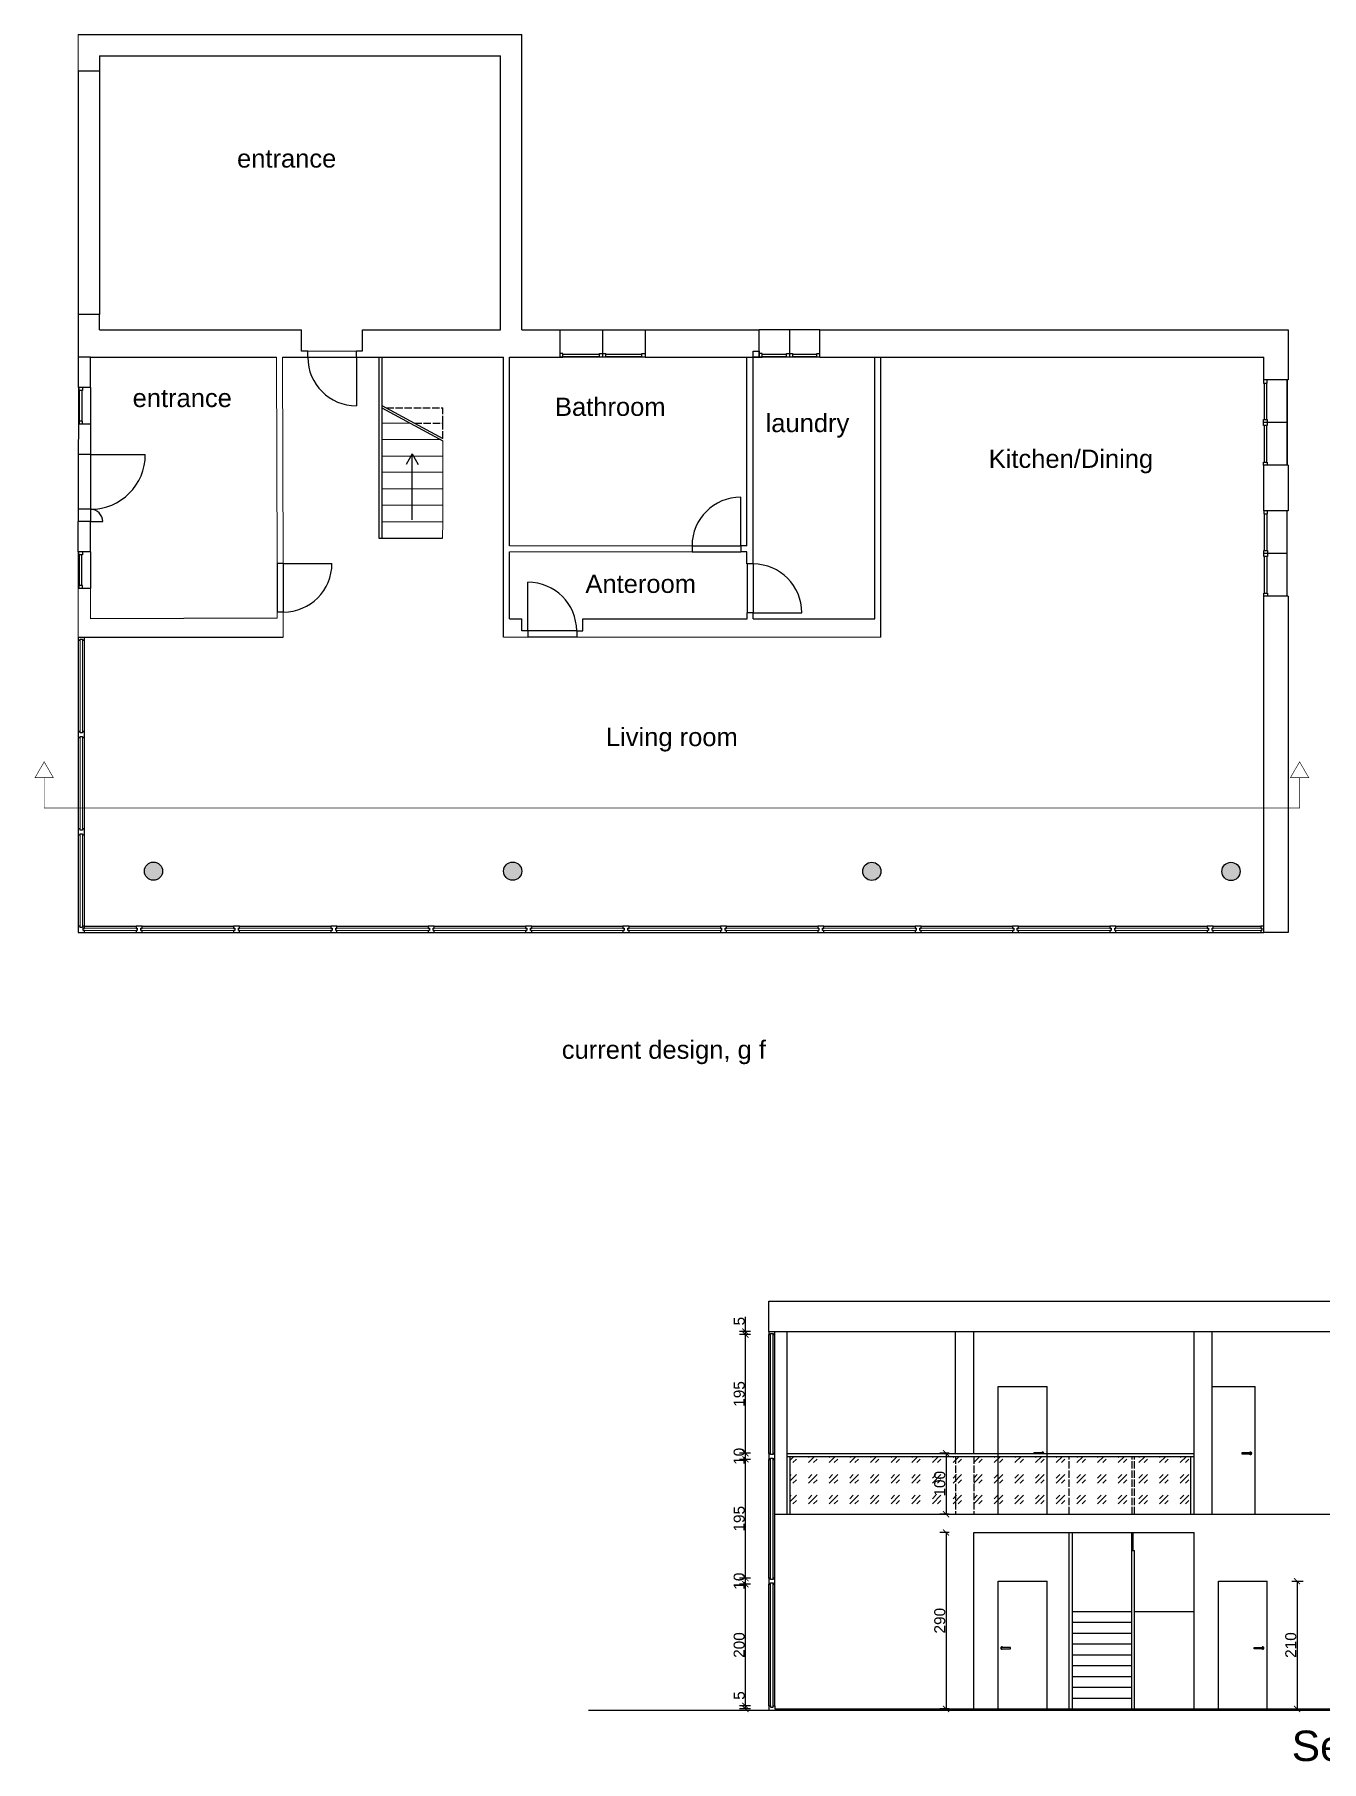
# Model space of a CAD drawing. Header units: millimetres. Extents: x 1227 to 5452, y 1361 to 9588.
# Drawn here: x 1227 to 3342, y 1361 to 4198 of the extents above; entities that cross this region are included whole.
import ezdxf

# ---------------------------------------------------------------- set-up
doc = ezdxf.new("R2010")
doc.units = ezdxf.units.MM
doc.linetypes.add('ACAD_ISO02W100', pattern=[15, 12, -3])
doc.linetypes.add('ACAD_ISO04W100', pattern=[30, 24, -3, 0, -3])
for name, color, linetype, lineweight in [('0-construction line', 1, 'Continuous', 0), ('L2_VISTA', 2, 'Continuous', 25), ('Quote', 2, 'Continuous', 9)]:
    doc.layers.add(name, color=color, linetype=linetype, lineweight=lineweight)
for name, color, linetype in [('glass', 4, 'Continuous'), ('infissi', 8, 'Continuous'), ('linee a vista', 5, 'Continuous'), ('sectioned walls', 7, 'Continuous')]:
    doc.layers.add(name, color=color, linetype=linetype)
doc.styles.get("Standard").update_dxf_attribs({"font": 'arial.ttf'})
doc.dimstyles.new('ISO-25', dxfattribs={"dimscale": 1.006, "dimtxt": 2.5, "dimasz": 2.5, "dimexe": 1.251, "dimexo": 0.625, "dimtad": 1, "dimtxsty": 'Standard', "dimcen": 2.5, "dimadec": 0, "dimazin": 0, "dimtfac": 1, "dimtmove": 0, "dimatfit": 3, "dimfxl": 1, "dimarcsym": 0})

# ---------------------------------------------------------------- blocks, each defined once
blk = doc.blocks.new('_ArchTick')
at = {"color": 0, "linetype": 'ByBlock', "const_width": 0.15}
blk.add_lwpolyline([(-0.5, -0.5), (0.5, 0.5)], dxfattribs=at)
blk = doc.blocks.new('*D10')
at = {"layer": 'Defpoints', "color": 0, "transparency": 16777216}
for p in [(2770.3, 1736.9), (2724.6, 1446.9), (2770.3, 1446.9)]:
    blk.add_point(p, dxfattribs=at)
at = {"layer": 'Quote', "color": 0, "lineweight": -2, "transparency": 16777216}
for p, q in [((2730, 1736.9), (2714.5, 1736.9)), ((2724.6, 1736.9), (2724.6, 1446.9)), ((2730, 1446.9), (2714.5, 1446.9))]:
    blk.add_line(p, q, dxfattribs=at)
at = {"layer": 'Quote', "color": 0, "lineweight": -2, "transparency": 16777216, "xscale": 10.06, "yscale": 10.06, "zscale": 10.06}
for p, rotation in [((2724.6, 1736.9), 90), ((2724.6, 1446.9), 270)]:
    blk.add_blockref('_ArchTick', p, dxfattribs=dict(at, rotation=rotation))
at = {"layer": 'Quote', "color": 0, "transparency": 16777216, "insert": (2714.4, 1591.9), "char_height": 18.11, "attachment_point": 5, "rotation": 90}
blk.add_mtext('290', dxfattribs=at)
blk = doc.blocks.new('*D11')
at = {"layer": 'Defpoints', "color": 0, "transparency": 16777216}
for p in [(3252.4, 1656.9), (3252.4, 1446.9), (3301.4, 1446.9)]:
    blk.add_point(p, dxfattribs=at)
at = {"layer": 'Quote', "color": 0, "lineweight": -2, "transparency": 16777216}
for p, q in [((3292.6, 1656.9), (3311.5, 1656.9)), ((3301.4, 1656.9), (3301.4, 1446.9)), ((3292.6, 1446.9), (3311.5, 1446.9))]:
    blk.add_line(p, q, dxfattribs=at)
at = {"layer": 'Quote', "color": 0, "lineweight": -2, "transparency": 16777216, "xscale": 10.06, "yscale": 10.06, "zscale": 10.06}
for p, rotation in [((3301.4, 1656.9), 90), ((3301.4, 1446.9), 270)]:
    blk.add_blockref('_ArchTick', p, dxfattribs=dict(at, rotation=rotation))
at = {"layer": 'Quote', "color": 0, "transparency": 16777216, "insert": (3291.2, 1551.9), "char_height": 18.11, "attachment_point": 5, "rotation": 90}
blk.add_mtext('210', dxfattribs=at)
blk = doc.blocks.new('*D3')
at = {"layer": 'Defpoints', "color": 0, "transparency": 16777216}
for p in [(2770.2, 1866.9), (2724.6, 1766.9), (2770.2, 1766.9)]:
    blk.add_point(p, dxfattribs=at)
at = {"layer": 'Quote', "color": 0, "lineweight": -2, "transparency": 16777216}
for p, q in [((2730, 1866.9), (2714.5, 1866.9)), ((2724.6, 1866.9), (2724.6, 1766.9)), ((2730, 1766.9), (2714.5, 1766.9))]:
    blk.add_line(p, q, dxfattribs=at)
at = {"layer": 'Quote', "color": 0, "lineweight": -2, "transparency": 16777216, "xscale": 10.06, "yscale": 10.06, "zscale": 10.06}
for p, rotation in [((2724.6, 1866.9), 90), ((2724.6, 1766.9), 270)]:
    blk.add_blockref('_ArchTick', p, dxfattribs=dict(at, rotation=rotation))
at = {"layer": 'Quote', "color": 0, "transparency": 16777216, "insert": (2714.4, 1816.9), "char_height": 18.11, "attachment_point": 5, "rotation": 90}
blk.add_mtext('100', dxfattribs=at)
blk = doc.blocks.new('*D13')
at = {"layer": 'Defpoints', "color": 0, "transparency": 16777216}
for p in [(2395, 1451.9), (2443.4, 1451.9), (2443.4, 1446.9)]:
    blk.add_point(p, dxfattribs=at)
at = {"layer": 'Quote', "color": 0, "lineweight": -2, "transparency": 16777216}
for p, q in [((2395, 1451.9), (2395, 1476)), ((2403.2, 1451.9), (2385, 1451.9)), ((2395, 1446.9), (2395, 1451.9)), ((2403.2, 1446.9), (2385, 1446.9))]:
    blk.add_line(p, q, dxfattribs=at)
at = {"layer": 'Quote', "color": 0, "lineweight": -2, "transparency": 16777216, "xscale": 10.06, "yscale": 10.06, "zscale": 10.06}
for p, rotation in [((2395, 1451.9), 90), ((2395, 1446.9), 270)]:
    blk.add_blockref('_ArchTick', p, dxfattribs=dict(at, rotation=rotation))
at = {"layer": 'Quote', "color": 0, "transparency": 16777216, "insert": (2384.8, 1469), "char_height": 18.1, "attachment_point": 5, "rotation": 90}
blk.add_mtext('5', dxfattribs=at)
blk = doc.blocks.new('*D14')
at = {"layer": 'Defpoints', "color": 0, "transparency": 16777216}
for p in [(2395, 1651.9), (2443.4, 1651.9), (2443.4, 1451.9)]:
    blk.add_point(p, dxfattribs=at)
at = {"layer": 'Quote', "color": 0, "lineweight": -2, "transparency": 16777216}
for p, q in [((2403.2, 1651.9), (2385, 1651.9)), ((2395, 1451.9), (2395, 1651.9)), ((2403.2, 1451.9), (2385, 1451.9))]:
    blk.add_line(p, q, dxfattribs=at)
at = {"layer": 'Quote', "color": 0, "lineweight": -2, "transparency": 16777216, "xscale": 10.06, "yscale": 10.06, "zscale": 10.06}
for p, rotation in [((2395, 1651.9), 90), ((2395, 1451.9), 270)]:
    blk.add_blockref('_ArchTick', p, dxfattribs=dict(at, rotation=rotation))
at = {"layer": 'Quote', "color": 0, "transparency": 16777216, "insert": (2384.8, 1551.9), "char_height": 18.11, "attachment_point": 5, "rotation": 90}
blk.add_mtext('200', dxfattribs=at)
blk = doc.blocks.new('*D4')
at = {"layer": 'Defpoints', "color": 0, "transparency": 16777216}
for p in [(2395, 1661.9), (2443.4, 1661.9), (2443.4, 1651.9)]:
    blk.add_point(p, dxfattribs=at)
at = {"layer": 'Quote', "color": 0, "lineweight": -2, "transparency": 16777216}
for p, q in [((2403.2, 1661.9), (2385, 1661.9)), ((2403.2, 1651.9), (2385, 1651.9)), ((2395, 1651.9), (2395, 1661.9))]:
    blk.add_line(p, q, dxfattribs=at)
at = {"layer": 'Quote', "color": 0, "lineweight": -2, "transparency": 16777216, "xscale": 10.06, "yscale": 10.06, "zscale": 10.06}
for p, rotation in [((2395, 1661.9), 90), ((2395, 1651.9), 270)]:
    blk.add_blockref('_ArchTick', p, dxfattribs=dict(at, rotation=rotation))
at = {"layer": 'Quote', "color": 0, "transparency": 16777216, "insert": (2384.8, 1656.9), "char_height": 18.11, "attachment_point": 5, "rotation": 90}
blk.add_mtext('10', dxfattribs=at)
blk = doc.blocks.new('*D15')
at = {"layer": 'Defpoints', "color": 0, "transparency": 16777216}
for p in [(2395, 1856.9), (2443.4, 1856.9), (2443.4, 1661.9)]:
    blk.add_point(p, dxfattribs=at)
at = {"layer": 'Quote', "color": 0, "lineweight": -2, "transparency": 16777216}
for p, q in [((2403.2, 1856.9), (2385, 1856.9)), ((2395, 1661.9), (2395, 1856.9)), ((2403.2, 1661.9), (2385, 1661.9))]:
    blk.add_line(p, q, dxfattribs=at)
at = {"layer": 'Quote', "color": 0, "lineweight": -2, "transparency": 16777216, "xscale": 10.06, "yscale": 10.06, "zscale": 10.06}
for p, rotation in [((2395, 1856.9), 90), ((2395, 1661.9), 270)]:
    blk.add_blockref('_ArchTick', p, dxfattribs=dict(at, rotation=rotation))
at = {"layer": 'Quote', "color": 0, "transparency": 16777216, "insert": (2384.8, 1759.4), "char_height": 18.11, "attachment_point": 5, "rotation": 90}
blk.add_mtext('195', dxfattribs=at)
blk = doc.blocks.new('*D5')
at = {"layer": 'Defpoints', "color": 0, "transparency": 16777216}
for p in [(2395, 1866.9), (2443.4, 1866.9), (2443.4, 1856.9)]:
    blk.add_point(p, dxfattribs=at)
at = {"layer": 'Quote', "color": 0, "lineweight": -2, "transparency": 16777216}
for p, q in [((2403.2, 1866.9), (2385, 1866.9)), ((2403.2, 1856.9), (2385, 1856.9)), ((2395, 1856.9), (2395, 1866.9))]:
    blk.add_line(p, q, dxfattribs=at)
at = {"layer": 'Quote', "color": 0, "lineweight": -2, "transparency": 16777216, "xscale": 10.06, "yscale": 10.06, "zscale": 10.06}
for p, rotation in [((2395, 1866.9), 90), ((2395, 1856.9), 270)]:
    blk.add_blockref('_ArchTick', p, dxfattribs=dict(at, rotation=rotation))
at = {"layer": 'Quote', "color": 0, "transparency": 16777216, "insert": (2384.8, 1861.9), "char_height": 18.11, "attachment_point": 5, "rotation": 90}
blk.add_mtext('10', dxfattribs=at)
blk = doc.blocks.new('*D16')
at = {"layer": 'Defpoints', "color": 0, "transparency": 16777216}
for p in [(2395, 2061.9), (2443.4, 2061.9), (2443.4, 1866.9)]:
    blk.add_point(p, dxfattribs=at)
at = {"layer": 'Quote', "color": 0, "lineweight": -2, "transparency": 16777216}
for p, q in [((2403.2, 2061.9), (2385, 2061.9)), ((2395, 1866.9), (2395, 2061.9)), ((2403.2, 1866.9), (2385, 1866.9))]:
    blk.add_line(p, q, dxfattribs=at)
at = {"layer": 'Quote', "color": 0, "lineweight": -2, "transparency": 16777216, "xscale": 10.06, "yscale": 10.06, "zscale": 10.06}
for p, rotation in [((2395, 2061.9), 90), ((2395, 1866.9), 270)]:
    blk.add_blockref('_ArchTick', p, dxfattribs=dict(at, rotation=rotation))
at = {"layer": 'Quote', "color": 0, "transparency": 16777216, "insert": (2384.8, 1964.4), "char_height": 18.11, "attachment_point": 5, "rotation": 90}
blk.add_mtext('195', dxfattribs=at)
blk = doc.blocks.new('*D17')
at = {"layer": 'Defpoints', "color": 0, "transparency": 16777216}
for p in [(2395, 2066.9), (2443.4, 2066.9), (2443.4, 2061.9)]:
    blk.add_point(p, dxfattribs=at)
at = {"layer": 'Quote', "color": 0, "lineweight": -2, "transparency": 16777216}
for p, q in [((2395, 2066.9), (2395, 2091)), ((2403.2, 2066.9), (2385, 2066.9)), ((2403.2, 2061.9), (2385, 2061.9)), ((2395, 2061.9), (2395, 2066.9))]:
    blk.add_line(p, q, dxfattribs=at)
at = {"layer": 'Quote', "color": 0, "lineweight": -2, "transparency": 16777216, "xscale": 10.06, "yscale": 10.06, "zscale": 10.06}
for p, rotation in [((2395, 2066.9), 90), ((2395, 2061.9), 270)]:
    blk.add_blockref('_ArchTick', p, dxfattribs=dict(at, rotation=rotation))
at = {"layer": 'Quote', "color": 0, "transparency": 16777216, "insert": (2384.8, 2084), "char_height": 18.1, "attachment_point": 5, "rotation": 90}
blk.add_mtext('5', dxfattribs=at)

msp = doc.modelspace()

# ---------------------------------------------------------------- hatches: boundary and pattern name
at = {"layer": 'glass'}
h = msp.add_hatch(dxfattribs=at)
h.set_pattern_fill('GOST_GLASS', color=256, scale=4)
h.set_pattern_definition([(45, (-3712.747, -8296.618), (33.941125, 0), [20, -28]), (45, (-3704.262, -8296.618), (33.941125, 0), [8, -40]), (45, (-3712.747, -8288.133), (33.941125, 0), [8, -40])])
h.paths.add_polyline_path([(2740.238, 1861.891), (2468.399, 1861.891), (2468.399, 1766.891), (2740.238, 1766.891)])
h.paths.add_polyline_path([(2770.238, 1861.891), (2740.238, 1861.891), (2740.238, 1766.891), (2770.238, 1766.891)])
h.paths.add_polyline_path([(3127.117, 1861.891), (2770.238, 1861.891), (2770.238, 1766.891), (3127.117, 1766.891)])
at = {"layer": 'sectioned walls'}
h = msp.add_hatch(color=256, dxfattribs=at)
h.dxf.hatch_style = 1
h.paths.add_polyline_path([(3207.809, 2822.868, 1), (3177.809, 2822.868, 1)])
h.paths.add_polyline_path([(2587.644, 2823.085, 1), (2617.644, 2823.085, 1)])
h.paths.add_polyline_path([(2027.479, 2823.297, 1), (1997.479, 2823.297, 1)])
h.paths.add_polyline_path([(1437.315, 2823.297, 1), (1407.315, 2823.297, 1)])

# ---------------------------------------------------------------- linework, layer by layer
for p, q in [((1298.752, 4197.754), (2027.479, 4197.754)), ((2027.479, 3712.798), (2027.479, 4197.754)), ((1333.752, 4162.754), (1992.479, 4162.754)), ((1992.479, 3712.798), (1992.479, 4162.754)), ((1333.752, 3712.798), (1665.771, 3712.798)), ((1765.998, 3712.798), (1992.479, 3712.798)), ((2517.479, 3712.798), (3266.614, 3712.798)), ((1319.015, 3667.798), (1298.918, 3667.797)), ((1319.015, 3667.798), (1624.288, 3667.798)), ((1634.288, 3667.798), (1675.801, 3667.798)), ((1756.03, 3667.798), (1797.481, 3667.798)), ((1792.481, 3667.798), (1792.481, 3370.463)), ((1797.481, 3667.798), (1797.481, 3370.463)), ((1797.481, 3667.798), (1997.486, 3667.798)), ((1997.484, 3207.684), (1997.479, 3667.798)), ((1997.637, 3586.403), (1997.486, 3667.798)), ((2007.484, 3667.798), (2090.021, 3667.797)), ((2007.484, 3357.726), (2007.484, 3667.798)), ((2357.479, 3667.798), (2417.479, 3667.797)), ((2397.483, 3357.719), (2397.479, 3667.798)), ((2407.486, 3327.945), (2407.479, 3667.798)), ((2567.479, 3667.798), (3246.614, 3667.798)), ((2607.644, 3237.717), (2607.639, 3667.798)), ((2617.644, 3207.692), (2617.639, 3667.798)), ((1792.481, 3370.463), (1797.481, 3370.463)), ((2397.483, 3357.719), (2387.514, 3357.719)), ((2007.484, 3237.726), (2007.484, 3347.726)), ((2397.483, 3347.719), (2387.514, 3347.719)), ((2397.484, 3327.975), (2397.483, 3347.719)), ((1625.596, 3238.749), (1318.756, 3237.782)), ((2007.484, 3237.726), (2027.491, 3237.726)), ((2027.49, 3217.963), (2027.491, 3237.726)), ((2127.686, 3218.191), (2127.687, 3237.723)), ((2127.687, 3237.723), (2397.644, 3237.715)), ((2397.644, 3237.717), (2397.644, 3247.717)), ((2407.644, 3237.717), (2407.678, 3247.717)), ((2407.644, 3237.717), (2607.644, 3237.717)), ((1298.756, 3207.658), (1635.6, 3207.658)), ((2037.459, 3217.962), (2027.49, 3217.963)), ((2117.686, 3218.191), (2127.686, 3218.191)), ((2617.644, 3207.692), (2617.644, 3208.265)), ((3266.614, 2722.8), (3246.614, 2722.8)), ((2137.024, 1444.891), (4531.585, 1444.891)), ((2443.439, 1446.891), (4381.297, 1446.891))]:
    msp.add_line(p, q)
for points in [[(3266.614, 3712.798), (3286.614, 3712.798), (3286.619, 3630.271)], [(3285.159, 3490.268), (3285.159, 3630.268)], [(3286.629, 3490.271), (3286.634, 3415.218)], [(3285.159, 3275.215), (3285.159, 3415.215)], [(3286.643, 3275.218), (3286.681, 2722.73), (3266.614, 2722.8)]]:
    msp.add_lwpolyline(points)
msp.add_lwpolyline([(2417.479, 3667.797), (2407.479, 3667.797), (2407.479, 3677.797), (2417.479, 3677.797)], close=True)
at = {"color": 6, "linetype": 'ACAD_ISO04W100', "ltscale": 3, "const_width": 1}
for points in [[(1242.73, 2976.96), (1257.73, 2976.96), (1242.73, 3002.941), (1227.73, 2976.96), (1242.73, 2976.96)], [(3305.548, 2976.96), (3290.548, 2976.96), (3305.548, 3002.941), (3320.548, 2976.96), (3305.548, 2976.96)], [(1242.73, 2976.96), (1242.73, 2926.96), (3305.548, 2926.96), (3305.548, 2976.96)]]:
    msp.add_lwpolyline(points, dxfattribs=at)
at = {"layer": '0-construction line', "color": 0, "lineweight": 0}
for p, q in [((1298.752, 4137.754), (1298.752, 4197.754)), ((2307.287, 3357.948), (2007.484, 3357.726)), ((2307.255, 3347.685), (2007.484, 3347.726)), ((1298.756, 3207.658), (1298.756, 3287.765)), ((1318.756, 3237.752), (1318.786, 3287.765)), ((2037.49, 3207.685), (1997.484, 3207.684)), ((2617.644, 3207.692), (2117.718, 3207.686))]:
    msp.add_line(p, q, dxfattribs=at)
at = {"layer": 'glass', "color": 0, "linetype": 'Continuous', "lineweight": 0}
for p, q in [((1624.288, 3667.798), (1625.321, 3328.976)), ((1634.288, 3667.798), (1635.254, 3329.006)), ((1625.566, 3248.749), (1625.596, 3238.749)), ((1635.483, 3248.779), (1635.6, 3207.658))]:
    msp.add_line(p, q, dxfattribs=at)
at = {"layer": 'glass'}
for p, q in [((2095.021, 3672.798), (2155.021, 3672.798)), ((2095.021, 3668.798), (2155.021, 3668.798)), ((2165.021, 3672.798), (2225.021, 3672.798)), ((2165.021, 3668.798), (2225.021, 3668.798)), ((2422.479, 3672.798), (2462.479, 3672.798)), ((2422.479, 3668.798), (2462.479, 3668.798)), ((2472.479, 3672.798), (2512.479, 3672.798)), ((2472.479, 3668.798), (2512.479, 3668.798)), ((1300.943, 3562.791), (1300.943, 3612.791)), ((1304.943, 3562.791), (1304.943, 3612.791)), ((3247.372, 3625.271), (3247.372, 3565.271)), ((3251.372, 3625.271), (3251.372, 3565.271)), ((3247.372, 3555.271), (3247.372, 3495.271)), ((3251.372, 3555.271), (3251.372, 3495.271)), ((3247.614, 3410.218), (3247.614, 3350.218)), ((3251.614, 3410.218), (3251.614, 3350.218)), ((1300.78, 3292.765), (1300.78, 3342.765)), ((1304.78, 3292.765), (1304.78, 3342.765)), ((3247.614, 3340.218), (3247.614, 3280.218)), ((3251.614, 3340.218), (3251.614, 3280.218)), ((2436.435, 1864.891), (2436.435, 2061.891)), ((2440.435, 1864.891), (2440.435, 2061.891)), ((2436.435, 1659.891), (2436.435, 1858.891)), ((2440.435, 1659.891), (2440.435, 1858.891)), ((2436.435, 1451.891), (2436.435, 1653.891)), ((2440.435, 1451.891), (2440.435, 1653.891))]:
    msp.add_line(p, q, dxfattribs=at)
at = {"layer": 'glass', "color": 8}
for p, q in [((1298.756, 3202.658), (1298.756, 3052.767)), ((1308.756, 3052.767), (1308.756, 3202.658)), ((1298.756, 3042.767), (1298.756, 2892.767)), ((1308.756, 2892.767), (1308.756, 3042.767)), ((1298.756, 2882.767), (1298.756, 2732.767)), ((1308.756, 2732.767), (1308.756, 2882.767)), ((1308.756, 2732.767), (1393.756, 2732.767)), ((1403.756, 2732.767), (1553.756, 2732.767)), ((1563.756, 2732.767), (1713.756, 2732.767)), ((1723.756, 2732.767), (1873.756, 2732.767)), ((1883.756, 2732.767), (2033.756, 2732.767)), ((2043.756, 2732.767), (2193.756, 2732.767)), ((2203.756, 2732.767), (2353.756, 2732.767)), ((2363.756, 2732.767), (2513.756, 2732.767)), ((2523.756, 2732.767), (2673.756, 2732.767)), ((2683.756, 2732.767), (2833.756, 2732.767)), ((2843.756, 2732.767), (2993.756, 2732.767)), ((3003.756, 2732.767), (3153.756, 2732.767)), ((3163.756, 2732.8), (3241.614, 2732.8)), ((1308.756, 2722.767), (1393.756, 2722.767)), ((1403.756, 2722.767), (1553.756, 2722.767)), ((1563.756, 2722.767), (1713.756, 2722.767)), ((1723.756, 2722.767), (1873.756, 2722.767)), ((1883.756, 2722.767), (2033.756, 2722.767)), ((2043.756, 2722.767), (2193.756, 2722.767)), ((2203.756, 2722.767), (2353.756, 2722.767)), ((2363.756, 2722.767), (2513.756, 2722.767)), ((2523.756, 2722.767), (2673.756, 2722.767)), ((2683.756, 2722.767), (2833.756, 2722.767)), ((2843.756, 2722.767), (2993.756, 2722.767)), ((3003.756, 2722.767), (3153.756, 2722.767)), ((3163.756, 2722.8), (3241.614, 2722.8)), ((2433.435, 1866.891), (2433.435, 2061.891)), ((2443.435, 1866.891), (2443.439, 2061.891)), ((2433.435, 1661.891), (2433.435, 1856.891)), ((2443.435, 1661.891), (2443.435, 1856.891)), ((2433.435, 1451.891), (2433.435, 1651.891)), ((2443.439, 1451.891), (2443.439, 1651.891))]:
    msp.add_line(p, q, dxfattribs=at)
at = {"layer": 'glass', "color": 4, "linetype": 'Continuous', "lineweight": 0}
for p, q in [((1301.756, 3202.658), (1301.756, 3052.658)), ((1305.756, 3202.658), (1305.756, 3052.658)), ((1301.756, 2892.767), (1301.756, 3042.767)), ((1305.756, 2892.767), (1305.756, 3042.767)), ((1301.756, 2732.767), (1301.756, 2882.767)), ((1305.756, 2732.767), (1305.756, 2882.767)), ((1308.756, 2729.767), (1393.756, 2729.767)), ((1308.756, 2725.767), (1393.756, 2725.767)), ((1403.756, 2729.767), (1553.756, 2729.767)), ((1403.756, 2725.767), (1553.756, 2725.767)), ((1563.756, 2729.767), (1713.756, 2729.767)), ((1563.756, 2725.767), (1713.756, 2725.767)), ((1723.756, 2729.767), (1873.756, 2729.767)), ((1723.756, 2725.767), (1873.756, 2725.767)), ((1883.756, 2729.767), (2033.756, 2729.767)), ((1883.756, 2725.767), (2033.756, 2725.767)), ((2043.756, 2729.767), (2193.756, 2729.767)), ((2043.756, 2725.767), (2193.756, 2725.767)), ((2203.756, 2729.767), (2353.756, 2729.767)), ((2203.756, 2725.767), (2353.756, 2725.767)), ((2363.756, 2729.767), (2513.756, 2729.767)), ((2363.756, 2725.767), (2513.756, 2725.767)), ((2523.756, 2729.767), (2673.756, 2729.767)), ((2523.756, 2725.767), (2673.756, 2725.767)), ((2683.756, 2729.767), (2833.756, 2729.767)), ((2683.756, 2725.767), (2833.756, 2725.767)), ((2843.756, 2729.767), (2993.756, 2729.767)), ((2843.756, 2725.767), (2993.756, 2725.767)), ((3003.756, 2729.767), (3153.756, 2729.767)), ((3003.756, 2725.767), (3153.756, 2725.767)), ((3163.756, 2729.767), (3241.614, 2729.8)), ((3163.756, 2725.8), (3241.614, 2725.8))]:
    msp.add_line(p, q, dxfattribs=at)
at = {"layer": 'infissi'}
for p, q in [((1298.752, 4137.754), (1298.754, 3737.797)), ((1333.752, 4137.754), (1333.754, 3737.798)), ((2090.021, 3712.797), (2230.021, 3712.798)), ((2160.021, 3712.798), (2160.021, 3667.797)), ((2517.479, 3712.798), (2417.479, 3712.798)), ((2467.479, 3712.798), (2467.479, 3667.798)), ((1675.771, 3677.832), (1755.998, 3678.077)), ((1675.802, 3667.569), (1675.771, 3677.832)), ((1675.801, 3667.798), (1756.03, 3667.798)), ((1756.03, 3667.798), (1755.998, 3678.077)), ((1756.03, 3667.798), (1756.03, 3587.798)), ((2230.021, 3667.798), (2090.021, 3667.797)), ((2517.479, 3667.798), (2417.479, 3667.797)), ((1298.918, 3617.791), (1298.919, 3557.791)), ((1318.967, 3617.791), (1318.967, 3557.791)), ((3285.159, 3490.268), (3285.159, 3630.268)), ((3285.159, 3630.268), (3285.159, 3490.268)), ((3285.159, 3560.268), (3246.372, 3560.186)), ((1318.885, 3507.778), (1298.755, 3507.778)), ((1298.755, 3507.778), (1298.755, 3397.778)), ((1318.885, 3507.778), (1408.885, 3507.778)), ((1318.885, 3507.778), (1318.886, 3397.778)), ((2387.514, 3357.719), (2387.514, 3437.719)), ((1318.885, 3417.778), (1298.755, 3417.778)), ((1318.885, 3397.778), (1298.755, 3397.778)), ((1318.885, 3397.778), (1338.885, 3397.778)), ((1298.755, 3347.765), (1298.756, 3287.765)), ((1318.804, 3347.765), (1318.804, 3287.765)), ((2307.29, 3357.925), (2307.258, 3347.661)), ((2307.286, 3357.686), (2387.286, 3357.72)), ((2387.514, 3357.719), (2387.514, 3347.719)), ((1635.6, 3329.008), (1625.321, 3328.976)), ((1625.321, 3328.976), (1625.566, 3248.749)), ((1635.254, 3329.006), (1635.483, 3248.779)), ((1635.6, 3329.008), (1715.6, 3329.008)), ((2307.255, 3347.685), (2387.514, 3347.685)), ((2407.907, 3327.945), (2397.644, 3327.976)), ((2397.644, 3327.976), (2397.644, 3247.717)), ((2407.646, 3327.945), (2407.679, 3247.945)), ((3285.159, 3345.215), (3246.455, 3345.133)), ((2037.465, 3217.964), (2037.465, 3297.964)), ((1635.829, 3248.78), (1625.566, 3248.749)), ((2407.644, 3247.717), (2397.644, 3247.717)), ((2407.678, 3247.717), (2487.678, 3247.717)), ((2037.459, 3217.962), (2037.496, 3207.685)), ((2117.693, 3217.964), (2037.465, 3217.964)), ((2117.724, 3207.929), (2037.496, 3207.685)), ((2117.686, 3218.191), (2117.687, 3207.686)), ((2810.439, 1766.891), (2810.439, 1976.891)), ((2810.439, 1976.891), (2890.667, 1976.891)), ((2890.667, 1766.891), (2890.667, 1976.891)), ((3162.117, 1976.891), (3232.352, 1976.891)), ((3232.352, 1766.891), (3232.352, 1976.891)), ((2869.38, 1866.891), (2869.38, 1868.141)), ((2869.38, 1868.141), (2884.38, 1868.141)), ((2884.38, 1868.141), (2884.38, 1866.891)), ((3211.065, 1865.641), (3211.065, 1868.141)), ((3211.065, 1868.141), (3226.065, 1868.141)), ((3226.065, 1865.641), (3211.065, 1865.641)), ((3226.065, 1868.141), (3226.065, 1865.641)), ((2810.454, 1446.891), (2810.454, 1656.891)), ((2810.454, 1656.891), (2890.681, 1656.891)), ((2890.681, 1446.891), (2890.681, 1656.891)), ((3172.142, 1446.891), (3172.142, 1656.891)), ((3172.142, 1656.891), (3252.37, 1656.891)), ((3252.37, 1446.891), (3252.37, 1656.891)), ((2810.454, 1446.891), (2810.454, 1546.891)), ((2830.454, 1548.141), (2815.454, 1548.141)), ((2815.454, 1548.141), (2815.454, 1545.641)), ((2815.454, 1545.641), (2830.454, 1545.641)), ((2830.454, 1545.641), (2830.454, 1548.141)), ((3231.083, 1545.641), (3231.083, 1548.141)), ((3231.083, 1548.141), (3246.083, 1548.141)), ((3246.083, 1545.641), (3231.083, 1545.641)), ((3246.083, 1548.141), (3246.083, 1545.641))]:
    msp.add_line(p, q, dxfattribs=at)
at = {"layer": 'infissi', "color": 3}
for p, q in [((2095.021, 3673.798), (2090.021, 3673.798)), ((2090.021, 3667.798), (2095.021, 3667.798)), ((2095.021, 3667.798), (2095.021, 3673.798)), ((2155.021, 3667.798), (2155.021, 3673.798)), ((2155.021, 3673.798), (2160.021, 3673.798)), ((2160.021, 3667.798), (2155.021, 3667.798)), ((2160.021, 3673.798), (2165.021, 3673.798)), ((2160.021, 3673.798), (2160.021, 3667.798)), ((2165.021, 3667.798), (2160.021, 3667.798)), ((2165.021, 3673.798), (2165.021, 3667.798)), ((2225.021, 3667.798), (2225.021, 3673.798)), ((2225.021, 3673.798), (2230.021, 3673.798)), ((2230.021, 3667.798), (2225.021, 3667.798)), ((2422.479, 3673.798), (2417.479, 3673.798)), ((2417.479, 3667.798), (2422.479, 3667.798)), ((2422.479, 3667.798), (2422.479, 3673.798)), ((2462.479, 3667.798), (2462.479, 3673.798)), ((2462.479, 3673.798), (2467.479, 3673.798)), ((2467.479, 3667.798), (2462.479, 3667.798)), ((2467.479, 3673.798), (2472.479, 3673.798)), ((2467.479, 3673.798), (2467.479, 3667.798)), ((2472.479, 3667.798), (2467.479, 3667.798)), ((2472.479, 3673.798), (2472.479, 3667.798)), ((2512.479, 3667.798), (2512.479, 3673.798)), ((2512.479, 3673.798), (2517.479, 3673.798)), ((2517.479, 3667.798), (2512.479, 3667.798)), ((1299.943, 3612.791), (1299.943, 3617.791)), ((1305.943, 3612.791), (1299.943, 3612.791)), ((1305.943, 3617.791), (1305.943, 3612.791)), ((3246.372, 3630.271), (3246.372, 3625.271)), ((3246.372, 3625.271), (3252.372, 3625.271)), ((3252.372, 3625.271), (3252.372, 3630.271)), ((1305.943, 3562.791), (1299.943, 3562.791)), ((1299.943, 3562.791), (1299.943, 3557.791)), ((1305.943, 3557.791), (1305.943, 3562.791)), ((3246.372, 3565.271), (3252.372, 3565.271)), ((3246.372, 3560.271), (3246.372, 3565.271)), ((3246.372, 3555.271), (3246.372, 3560.271)), ((3252.372, 3560.271), (3246.372, 3560.271)), ((3252.372, 3555.271), (3246.372, 3555.271)), ((3252.372, 3565.271), (3252.372, 3560.271)), ((3252.372, 3560.271), (3252.372, 3555.271)), ((3246.372, 3490.271), (3246.372, 3495.271)), ((3246.372, 3495.271), (3252.372, 3495.271)), ((3252.372, 3495.271), (3252.372, 3490.271)), ((3246.614, 3415.218), (3246.614, 3410.218)), ((3246.614, 3410.218), (3252.614, 3410.218)), ((3252.614, 3410.218), (3252.614, 3415.218)), ((1299.78, 3342.765), (1299.78, 3347.765)), ((1305.78, 3347.765), (1305.78, 3342.765)), ((3246.614, 3350.218), (3252.614, 3350.218)), ((3246.614, 3345.218), (3246.614, 3350.218)), ((3252.614, 3350.218), (3252.614, 3345.218)), ((1305.78, 3342.765), (1299.78, 3342.765)), ((3246.614, 3340.218), (3246.614, 3345.218)), ((3252.614, 3345.218), (3246.614, 3345.218)), ((3252.614, 3340.218), (3246.614, 3340.218)), ((3252.614, 3345.218), (3252.614, 3340.218)), ((1305.78, 3292.765), (1299.78, 3292.765)), ((1299.78, 3292.765), (1299.78, 3287.765)), ((1305.78, 3287.765), (1305.78, 3292.765)), ((3246.614, 3275.218), (3246.614, 3280.218)), ((3246.614, 3280.218), (3252.614, 3280.218)), ((3252.614, 3280.218), (3252.605, 3275.188))]:
    msp.add_line(p, q, dxfattribs=at)
at = {"layer": 'infissi'}
for centre, radius, start, end in [((1755.801, 3667.797), 80, 180.163469, 270), ((1318.885, 3507.778), 90, 270, 0), ((2387.286, 3357.72), 80, 90, 179.836531), ((1318.885, 3397.778), 20, 0, 90), ((1635.601, 3328.779), 80, 270.163469, 0), ((2407.679, 3247.945), 80, 0, 89.836531), ((2037.693, 3217.965), 80, 0.163469, 90), ((2883.38, 1866.891), 2, 0, 141.317813), ((3225.065, 1866.891), 2, 218.682187, 141.317813), ((2816.454, 1546.891), 2, 38.682187, 321.317813), ((3245.083, 1546.891), 2, 218.682187, 141.317813)]:
    msp.add_arc(centre, radius, start, end, dxfattribs=at)
at = {"layer": 'L2_VISTA'}
for p, q in [((1847.481, 3508.69), (1837.481, 3491.37)), ((1847.481, 3400.463), (1847.481, 3508.69)), ((1847.481, 3508.69), (1857.481, 3491.37))]:
    msp.add_line(p, q, dxfattribs=at)
at = {"layer": 'linee a vista', "color": 3}
for p, q in [((1797.481, 3588.403), (1897.635, 3534.125)), ((1797.481, 3584.403), (1897.635, 3530.125))]:
    msp.add_line(p, q, dxfattribs=at)
at = {"layer": 'linee a vista', "linetype": 'ACAD_ISO02W100'}
for p, q in [((1805.055, 3584.298), (1897.584, 3584.218)), ((1897.609, 3559.171), (1897.584, 3584.218)), ((1851.266, 3559.254), (1897.609, 3559.171)), ((1897.635, 3534.125), (1897.609, 3559.171)), ((2740.238, 1861.891), (2740.238, 1766.891)), ((2770.238, 1861.891), (2770.238, 1766.891)), ((2927.119, 1766.891), (2927.119, 1861.891)), ((3030.213, 1766.891), (3030.213, 1861.891)), ((3034.213, 1766.891), (3034.213, 1861.891))]:
    msp.add_line(p, q, dxfattribs=at)
at = {"layer": 'linee a vista', "lineweight": 0}
for p, q in [((1843.885, 3559.254), (1797.541, 3559.254)), ((1893.705, 3532.254), (1797.541, 3532.254)), ((1897.635, 3530.125), (1897.66, 3505.078)), ((1897.794, 3505.254), (1797.541, 3505.254)), ((1897.66, 3505.078), (1897.66, 3451.514)), ((1897.844, 3478.69), (1797.59, 3478.69)), ((1897.844, 3451.69), (1797.59, 3451.69)), ((1897.66, 3451.514), (1897.66, 3397.421)), ((1897.735, 3424.421), (1797.481, 3424.421)), ((1897.735, 3397.421), (1797.481, 3397.421)), ((1897.66, 3397.421), (1897.481, 3370.463))]:
    msp.add_line(p, q, dxfattribs=at)
at = {"layer": 'linee a vista', "color": 5, "lineweight": 0}
for p, q in [((1897.66, 3478.078), (1897.66, 3505.078)), ((1897.71, 3424.514), (1897.71, 3451.514))]:
    msp.add_line(p, q, dxfattribs=at)
at = {"layer": 'linee a vista'}
for p, q in [((1797.481, 3370.463), (1897.481, 3370.463)), ((2463.399, 1766.891), (2463.399, 2066.891)), ((2740.238, 1866.891), (2740.238, 2066.891)), ((2770.238, 1866.891), (2770.238, 2066.891)), ((3132.117, 1766.891), (3132.117, 2066.891)), ((3162.117, 1766.891), (3162.117, 2066.891)), ((2463.399, 1866.891), (3132.117, 1866.891)), ((2463.399, 1861.891), (3132.117, 1861.891)), ((2468.399, 1766.891), (2468.399, 1861.891)), ((3127.117, 1766.891), (3127.117, 1861.891)), ((2443.439, 1766.891), (4381.297, 1766.891)), ((2770.283, 1446.891), (2770.283, 1736.891)), ((2770.283, 1736.891), (3132.167, 1736.891)), ((2927.164, 1446.891), (2927.164, 1736.891)), ((2932.164, 1446.891), (2932.164, 1736.891)), ((3030.164, 1446.891), (3030.164, 1736.891)), ((3032.164, 1707.135), (3032.164, 1736.891)), ((3132.167, 1446.891), (3132.167, 1736.891)), ((3030.164, 1707.091), (3034.164, 1707.179)), ((3034.164, 1446.891), (3034.164, 1707.179)), ((2932.164, 1607.091), (3030.164, 1607.091)), ((2932.164, 1589.291), (3030.164, 1589.291)), ((3034.164, 1607.179), (3132.164, 1607.091)), ((2932.164, 1571.491), (3030.164, 1571.491)), ((2932.164, 1553.691), (3030.164, 1553.691)), ((2932.164, 1535.891), (3030.164, 1535.891)), ((2932.164, 1518.091), (3030.164, 1518.091)), ((2932.164, 1500.291), (3030.164, 1500.291)), ((2932.164, 1482.491), (3030.164, 1482.491)), ((2932.164, 1464.691), (3030.164, 1464.691))]:
    msp.add_line(p, q, dxfattribs=at)
at = {"layer": 'sectioned walls'}
for p, q in [((1333.752, 4162.754), (1333.752, 4137.754)), ((1333.752, 4137.754), (1298.752, 4137.754)), ((1333.752, 3737.798), (1298.754, 3737.797)), ((1298.918, 3617.791), (1298.918, 3737.797)), ((1333.752, 3712.798), (1333.752, 3737.798)), ((1665.771, 3677.832), (1665.771, 3712.798)), ((1765.998, 3678.077), (1765.998, 3712.798)), ((2027.479, 3712.798), (2090.021, 3712.797)), ((2090.021, 3712.797), (2090.021, 3667.797)), ((2230.021, 3712.798), (2417.479, 3712.798)), ((2230.021, 3712.798), (2230.021, 3667.798)), ((2417.479, 3667.797), (2417.479, 3712.798)), ((2517.479, 3667.798), (2517.479, 3712.798)), ((1318.967, 3617.791), (1319.015, 3667.798)), ((1675.771, 3677.832), (1665.771, 3677.832)), ((1755.998, 3678.077), (1765.998, 3678.077)), ((2230.021, 3667.798), (2357.479, 3667.798)), ((2517.479, 3667.798), (2567.479, 3667.798)), ((3246.614, 3630.271), (3246.614, 3667.798)), ((1318.967, 3617.791), (1298.918, 3617.791)), ((3286.619, 3630.271), (3246.614, 3630.271)), ((3285.159, 3490.268), (3285.159, 3630.268)), ((1298.919, 3557.791), (1298.755, 3507.778)), ((1318.967, 3557.791), (1298.919, 3557.791)), ((1318.967, 3557.791), (1318.885, 3507.778)), ((3286.629, 3490.271), (3246.614, 3490.271)), ((3246.614, 3415.218), (3246.614, 3490.271)), ((3286.634, 3415.218), (3246.614, 3415.218)), ((3266.605, 3415.188), (3266.605, 3415.218)), ((1298.755, 3347.765), (1298.755, 3397.778)), ((1318.804, 3347.765), (1318.886, 3397.778)), ((1318.804, 3347.765), (1298.755, 3347.765)), ((1318.804, 3287.765), (1298.755, 3287.765)), ((3246.614, 3207.7), (3246.614, 3275.218)), ((3286.643, 3275.218), (3246.614, 3275.218)), ((1298.756, 3207.658), (1298.756, 3202.658)), ((1308.756, 3202.658), (1308.756, 3207.658)), ((3246.614, 2722.8), (3246.614, 3207.7)), ((1298.756, 3202.658), (1301.756, 3202.658)), ((1301.756, 3202.658), (1301.756, 3204.658)), ((1301.756, 3204.658), (1305.756, 3204.658)), ((1305.756, 3204.658), (1305.756, 3202.658)), ((1305.756, 3202.658), (1308.756, 3202.658)), ((3246.614, 2732.8), (3241.614, 2732.8)), ((3241.614, 2732.8), (3241.614, 2729.8)), ((3241.614, 2729.8), (3243.614, 2729.8)), ((3243.614, 2725.8), (3241.614, 2725.8)), ((3241.614, 2725.8), (3241.614, 2722.8)), ((3243.614, 2729.8), (3243.614, 2725.8)), ((3241.614, 2722.8), (3246.614, 2722.8)), ((2433.435, 2066.891), (2433.435, 2116.891)), ((2433.435, 2116.891), (4401.297, 2116.891)), ((2433.435, 2066.891), (4381.297, 2066.891)), ((2433.435, 2066.891), (2433.435, 2061.891)), ((2433.435, 2061.891), (2436.435, 2061.891)), ((2436.435, 2061.891), (2436.435, 2063.891)), ((2436.435, 2063.891), (2440.435, 2063.891)), ((2440.435, 2063.891), (2440.435, 2061.891)), ((2440.435, 2061.891), (2443.439, 2061.891)), ((2443.439, 2061.891), (2443.439, 2066.891)), ((2433.435, 1451.891), (2433.435, 1444.891)), ((2433.435, 1451.891), (2436.435, 1451.891)), ((2436.435, 1451.891), (2436.435, 1449.891)), ((2436.435, 1449.891), (2440.435, 1449.891)), ((2440.435, 1449.891), (2440.435, 1451.891)), ((2440.435, 1451.891), (2443.439, 1451.891)), ((2443.439, 1451.891), (2443.439, 1446.891))]:
    msp.add_line(p, q, dxfattribs=at)
for points in [[(1298.756, 3052.767), (1298.756, 3042.767), (1301.756, 3042.767), (1301.756, 3044.767), (1305.756, 3044.767), (1305.756, 3042.767), (1308.756, 3042.767), (1308.756, 3052.767), (1305.756, 3052.767), (1305.756, 3050.767), (1301.756, 3050.767), (1301.756, 3052.767)], [(1298.756, 2892.767), (1298.756, 2882.767), (1301.756, 2882.767), (1301.756, 2884.767), (1305.756, 2884.767), (1305.756, 2882.767), (1308.756, 2882.767), (1308.756, 2892.767), (1305.756, 2892.767), (1305.756, 2890.767), (1301.756, 2890.767), (1301.756, 2892.767)], [(1298.756, 2722.767), (1308.756, 2722.767), (1308.756, 2725.767), (1306.756, 2725.767), (1306.756, 2729.767), (1308.756, 2729.767), (1308.756, 2732.767), (1305.756, 2732.767), (1305.756, 2730.767), (1301.756, 2730.767), (1301.756, 2732.767), (1298.756, 2732.767)], [(1403.756, 2732.767), (1393.756, 2732.767), (1393.756, 2729.767), (1395.756, 2729.767), (1395.756, 2725.767), (1393.756, 2725.767), (1393.756, 2722.767), (1403.756, 2722.767), (1403.756, 2725.767), (1401.756, 2725.767), (1401.756, 2729.767), (1403.756, 2729.767)], [(1563.756, 2732.767), (1553.756, 2732.767), (1553.756, 2729.767), (1555.756, 2729.767), (1555.756, 2725.767), (1553.756, 2725.767), (1553.756, 2722.767), (1563.756, 2722.767), (1563.756, 2725.767), (1561.756, 2725.767), (1561.756, 2729.767), (1563.756, 2729.767)], [(1723.756, 2732.767), (1713.756, 2732.767), (1713.756, 2729.767), (1715.756, 2729.767), (1715.756, 2725.767), (1713.756, 2725.767), (1713.756, 2722.767), (1723.756, 2722.767), (1723.756, 2725.767), (1721.756, 2725.767), (1721.756, 2729.767), (1723.756, 2729.767)], [(1883.756, 2732.767), (1873.756, 2732.767), (1873.756, 2729.767), (1875.756, 2729.767), (1875.756, 2725.767), (1873.756, 2725.767), (1873.756, 2722.767), (1883.756, 2722.767), (1883.756, 2725.767), (1881.756, 2725.767), (1881.756, 2729.767), (1883.756, 2729.767)], [(2043.756, 2732.767), (2033.756, 2732.767), (2033.756, 2729.767), (2035.756, 2729.767), (2035.756, 2725.767), (2033.756, 2725.767), (2033.756, 2722.767), (2043.756, 2722.767), (2043.756, 2725.767), (2041.756, 2725.767), (2041.756, 2729.767), (2043.756, 2729.767)], [(2203.756, 2732.767), (2193.756, 2732.767), (2193.756, 2729.767), (2195.756, 2729.767), (2195.756, 2725.767), (2193.756, 2725.767), (2193.756, 2722.767), (2203.756, 2722.767), (2203.756, 2725.767), (2201.756, 2725.767), (2201.756, 2729.767), (2203.756, 2729.767)], [(2363.756, 2732.767), (2353.756, 2732.767), (2353.756, 2729.767), (2355.756, 2729.767), (2355.756, 2725.767), (2353.756, 2725.767), (2353.756, 2722.767), (2363.756, 2722.767), (2363.756, 2725.767), (2361.756, 2725.767), (2361.756, 2729.767), (2363.756, 2729.767)], [(2523.756, 2732.767), (2513.756, 2732.767), (2513.756, 2729.767), (2515.756, 2729.767), (2515.756, 2725.767), (2513.756, 2725.767), (2513.756, 2722.767), (2523.756, 2722.767), (2523.756, 2725.767), (2521.756, 2725.767), (2521.756, 2729.767), (2523.756, 2729.767)], [(2683.756, 2732.767), (2673.756, 2732.767), (2673.756, 2729.767), (2675.756, 2729.767), (2675.756, 2725.767), (2673.756, 2725.767), (2673.756, 2722.767), (2683.756, 2722.767), (2683.756, 2725.767), (2681.756, 2725.767), (2681.756, 2729.767), (2683.756, 2729.767)], [(2843.756, 2732.767), (2833.756, 2732.767), (2833.756, 2729.767), (2835.756, 2729.767), (2835.756, 2725.767), (2833.756, 2725.767), (2833.756, 2722.767), (2843.756, 2722.767), (2843.756, 2725.767), (2841.756, 2725.767), (2841.756, 2729.767), (2843.756, 2729.767)], [(3003.756, 2732.767), (2993.756, 2732.767), (2993.756, 2729.767), (2995.756, 2729.767), (2995.756, 2725.767), (2993.756, 2725.767), (2993.756, 2722.767), (3003.756, 2722.767), (3003.756, 2725.767), (3001.756, 2725.767), (3001.756, 2729.767), (3003.756, 2729.767)], [(3163.756, 2732.767), (3153.756, 2732.767), (3153.756, 2729.767), (3155.756, 2729.767), (3155.756, 2725.767), (3153.756, 2725.767), (3153.756, 2722.767), (3163.756, 2722.767), (3163.756, 2725.767), (3161.756, 2725.767), (3161.756, 2729.767), (3163.756, 2729.767)], [(2433.435, 1866.891), (2433.435, 1856.891), (2436.435, 1856.891), (2436.435, 1858.891), (2440.435, 1858.891), (2440.435, 1856.891), (2443.435, 1856.891), (2443.435, 1866.891), (2440.435, 1866.891), (2440.435, 1864.891), (2436.435, 1864.891), (2436.435, 1866.891)], [(2433.435, 1661.891), (2433.435, 1651.891), (2436.435, 1651.891), (2436.435, 1653.891), (2440.435, 1653.891), (2440.435, 1651.891), (2443.435, 1651.891), (2443.435, 1661.891), (2440.435, 1661.891), (2440.435, 1659.891), (2436.435, 1659.891), (2436.435, 1661.891)]]:
    msp.add_lwpolyline(points, close=True, dxfattribs=at)
for centre in [(1422.315, 2823.297), (2012.479, 2823.297), (2602.644, 2823.085), (3192.809, 2822.868)]:
    msp.add_circle(centre, 15, dxfattribs=at)

# ---------------------------------------------------------------- texts
at = {"layer": 'linee a vista', "color": 3, "linetype": 'ACAD_ISO02W100', "lineweight": 0, "attachment_point": 1}
for s, insert, char_height in [('entrance', (1559.64, 4009.178), 30), ('entrance', (1388.067, 3615.732), 30), ('Bathroom', (2082.075, 3601.247), 30), ('laundry', (2428.189, 3574.568), 30), ('Kitchen/Dining', (2794.749, 3515.857), 30), ('Anteroom', (2132.07, 3310.415), 30), ('Living room', (2165.786, 3058.779), 30), ('current design, g f', (2093.267, 2545.107), 30), ('Section', (3292.624, 1411.394), 50)]:
    msp.add_mtext_dynamic_manual_height_columns(s, width=567.98381, gutter_width=12.5, heights=[0], dxfattribs=dict(at, insert=insert, char_height=char_height))

# ---------------------------------------------------------------- dimensions: what is measured, and where the dimension line sits
at = {"layer": 'Quote'}
for base, p1, p2, picture, middle in [((2395.031, 2066.891), (2443.439, 2061.891), (2443.439, 2066.891), '*D17', (2384.817, 2083.96)), ((2395.031, 2061.891), (2443.435, 1866.891), (2443.439, 2061.891), '*D16', (2384.779, 1964.391)), ((2395.031, 1856.891), (2443.439, 1661.891), (2443.439, 1856.891), '*D15', (2384.779, 1759.391)), ((2724.606, 1766.891), (2770.238, 1866.891), (2770.238, 1766.891), '*D3', (2714.355, 1816.891)), ((2724.606, 1446.891), (2770.283, 1736.891), (2770.283, 1446.891), '*D10', (2714.355, 1591.891)), ((2395.031, 1651.891), (2443.439, 1451.891), (2443.439, 1651.891), '*D14', (2384.779, 1551.891)), ((3301.409, 1446.891), (3252.37, 1656.891), (3252.37, 1446.891), '*D11', (3291.157, 1551.891)), ((2395.031, 1451.891), (2443.439, 1446.891), (2443.439, 1451.891), '*D13', (2384.817, 1468.96))]:
    dim = msp.add_linear_dim(base=base, p1=p1, p2=p2, angle=90, dimstyle='ISO-25', override={"dimtxt": 18, "dimasz": 10, "dimexe": 10, "dimexo": 40, "dimgap": 1, "dimblk1": 'ArchTick', "dimblk2": 'ArchTick', "dimsah": 1}, dxfattribs=at)
    dim.commit()
    dim.dimension.update_dxf_attribs({"geometry": picture, "text_midpoint": middle})
for base, p1, p2, picture, middle in [((2395.031, 1866.891), (2443.439, 1856.891), (2443.439, 1866.891), '*D5', (2395.031, 1861.891)), ((2395.031, 1661.891), (2443.439, 1651.891), (2443.439, 1661.891), '*D4', (2395.031, 1656.891))]:
    dim = msp.add_linear_dim(base=base, p1=p1, p2=p2, angle=90, dimstyle='ISO-25', override={"dimtxt": 18, "dimasz": 10, "dimexe": 10, "dimexo": 40, "dimgap": 1, "dimblk1": 'ArchTick', "dimblk2": 'ArchTick', "dimsah": 1}, dxfattribs=at)
    dim.commit()
    dim.dimension.update_dxf_attribs({"geometry": picture, "text_midpoint": middle, "dimtype": 160})

doc.saveas('drawing.dxf')
